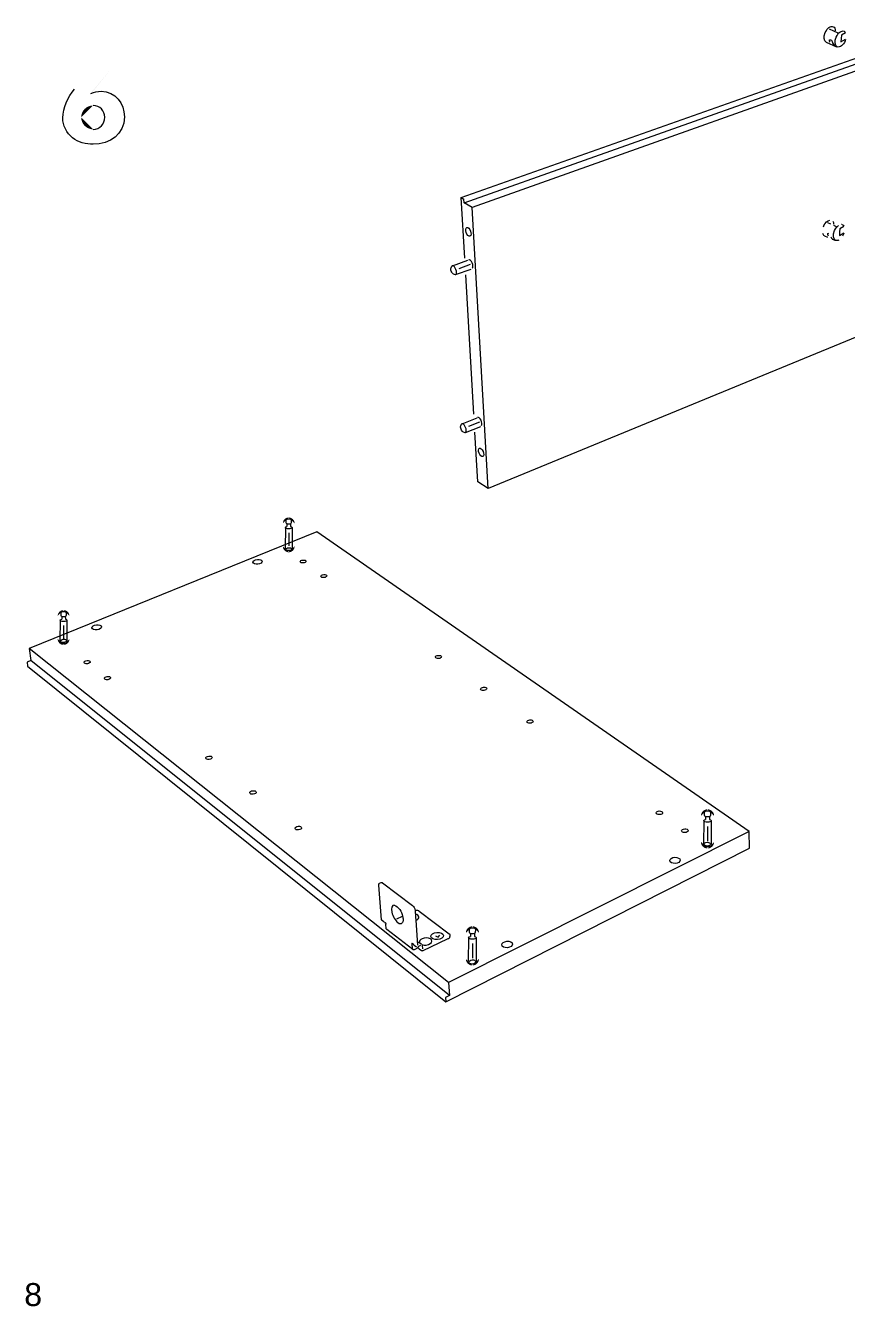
# Model space of a CAD drawing. Header units: metres. Extents: x -11.5 to 7.4, y -3.8 to 5.9.
# Drawn here: x 4.6535 to 4.9675, y 0.7039 to 1.1943 of the extents above; entities that cross this region are included whole.
import ezdxf

# ---------------------------------------------------------------- set-up
doc = ezdxf.new("R2010")
doc.units = ezdxf.units.M
doc.header["$MEASUREMENT"] = 0
for name, color, linetype, lineweight in [('PDF6_Geometry_Num_Penna__1_Num_Penna__255', 255, 'Continuous', 18), ('PDF6_Geometry_Num_Penna__7_Num_Penna__7', 7, 'Continuous', 18), ('PDF6_Text_Num_Penna__7_Num_Penna__7', 7, 'Continuous', 18)]:
    doc.layers.add(name, color=color, linetype=linetype, lineweight=lineweight)
doc.styles.add('GENERATED_STYLE_1', font='')
doc.styles.get('GENERATED_STYLE_1').set_extended_font_data('Arial')

msp = doc.modelspace()

# ---------------------------------------------------------------- hatches: boundary and pattern name
at = {"layer": 'PDF6_Geometry_Num_Penna__1_Num_Penna__255', "linetype": 'Continuous', "lineweight": 18}
for points in [[(4.754117000398155, 1.005978670529806, 0.4144304490684691), (4.751873747968784, 1.003735418100434)], [(4.756360252827525, 1.003735418100434, 0.4144304490698595), (4.754117000398155, 1.005978670529806)], [(4.751873747968782, 0.9948914015401709, 0.4144304490694183), (4.754117000398152, 0.9926481491107992)], [(4.754117000398152, 0.9926481491107975, 0.414430449069002), (4.756360252827525, 0.99489140154017)], [(4.66796799896899, 0.9705049380411399, 0.4144304490687687), (4.66572474653962, 0.9682616856117683)], [(4.670211251398362, 0.9682616856117683, 0.414430449069385), (4.66796799896899, 0.9705049380411399)], [(4.66572474653962, 0.9594188975577636, 0.4144304490696888), (4.66796799896899, 0.9571756451283919)], [(4.66796799896899, 0.957175645128391, 0.4144304490688353), (4.670211251398364, 0.9594188975577627)], [(4.914366182417737, 0.894221578977425, 0.4143776000871991), (4.91184037354874, 0.8916933130959093)], [(4.916893219792993, 0.8916933130959093, 0.4144592743741676), (4.914366182417737, 0.8942215789774242)], [(4.911840373548742, 0.8817362698647742, 0.4142961133046192), (4.914366182417737, 0.8792092324895187)], [(4.914366182417737, 0.8792092324895213, 0.4143777463174945), (4.916893219792993, 0.881736269864775)], [(4.824411145746824, 0.849421886922995, 0.4143968871598099), (4.821885336877827, 0.8468960780539971)], [(4.826938183122078, 0.8468960780539962, 0.4144784423765156), (4.824411145746824, 0.8494218869229924)], [(4.821885336877827, 0.8369378063166035, 0.414478442376095), (4.824411145746824, 0.8344107689413471)], [(4.824411145746824, 0.8344107689413462, 0.4145600388912632), (4.826938183122079, 0.8369378063166009)]]:
    msp.add_hatch(color=255, dxfattribs=at).paths.add_polyline_path(points)
at = {"layer": 'PDF6_Geometry_Num_Penna__7_Num_Penna__7', "linetype": 'Continuous', "lineweight": 18}
for points in [[(4.6862748306923, 1.177811069515879), (4.678386592001722, 1.168415453645216), (4.678461530883537, 1.168340514763402)], [(4.679272345014633, 1.163733616291253, 0.4128473667144626), (4.674701073224005, 1.15920165670092)], [(4.674701073224005, 1.15920165670092, 0.4127297108401913), (4.679272345014637, 1.154593529722515)]]:
    msp.add_hatch(color=7, dxfattribs=at).paths.add_polyline_path(points)

# ---------------------------------------------------------------- linework, layer by layer
at = {"layer": 'PDF6_Geometry_Num_Penna__7_Num_Penna__7', "color": 7, "linetype": 'Continuous', "lineweight": 18, "flags": 128}
for points in [[(4.820111250988861, 1.128442316982085), (5.004400703443622, 1.193564205278106), (5.005468275382899, 1.193077716799447)], [(4.821222189199093, 1.126485552212368), (5.00545144484715, 1.191796630472313)], [(4.960913793177811, 1.193091230368298), (4.964268843771796, 1.19151997086273)], [(5.008646298224926, 1.190336550783205), (4.824313848051093, 1.124718345958452), (4.821221697796586, 1.126484937959238), (4.821145530408515, 1.127860864969588)], [(4.959713419711912, 1.187951651582144), (4.963768718873661, 1.186247713400579)], [(4.967143302717165, 1.19148716974561), (4.965640839562115, 1.190649328476808), (4.96542339395423, 1.188137033176664), (4.967185071929977, 1.189113695652759)], [(4.821462116471521, 1.10523079686939), (4.820110759586356, 1.128442194131458)], [(4.820111250988861, 1.128442316982085), (4.821145653259139, 1.127861233521464)], [(4.830421489769526, 1.017108937238515), (4.82431335664859, 1.12471871451033)], [(4.960288114939983, 1.118956774453246), (4.961401141610853, 1.118437116305587)], [(4.959087741474081, 1.113818424173351), (4.960220424245097, 1.113341763744766)], [(4.962530998817474, 1.117907630107855), (4.963644025488346, 1.117386743453937)], [(4.964903367254692, 1.115228012255202), (4.964797715716399, 1.11400319151474), (4.966559393692146, 1.114979853990835)], [(4.966517624479334, 1.117353328083687), (4.965015161324283, 1.116515486814885), (4.96490828127973, 1.115291894580682)], [(4.962010849267315, 1.112589917914112), (4.96314353203833, 1.112113257485527)], [(4.816762834328678, 1.102364077513454), (4.822615438147695, 1.104473422760568)], [(4.817077700482921, 1.099231632253646), (4.817753378925502, 1.098960132370354)], [(4.817991340587918, 1.09895030432028), (4.82394836743897, 1.101096504755172)], [(4.81930682509031, 1.101356948082129), (4.82371839106724, 1.102944178169066)], [(4.824935840770145, 1.045545663023632), (4.821835090971824, 1.098835807536919)], [(5.007407963915611, 1.089927908651173), (4.830421981172032, 1.017109428641019)], [(4.820453144280808, 1.041854124565244), (4.826171840917567, 1.044108433550948)], [(4.82176678602381, 1.038517133013273), (4.827587448680086, 1.040811982705531)], [(4.82299529228305, 1.040933973377074), (4.827304892240463, 1.042630540521084)], [(4.820856217184463, 1.038769713900172), (4.821531895627045, 1.038521555635805)], [(4.830421244068274, 1.017108568686637), (4.82644088378834, 1.019679832287225), (4.825335228155023, 1.03869833768651)], [(4.930369073502467, 0.8793412969123864), (4.930241308851507, 0.8857049593352482), (4.764864710257735, 1.000508869261169), (4.65481266254255, 0.9557900129185954)], [(4.752833088506623, 1.00210469889192), (4.752694267299328, 0.994148892357086)], [(4.753010361959833, 1.004838862422483), (4.753030018059981, 1.004004706672459)], [(4.753424491419821, 1.003570675411071), (4.753445376026228, 1.002542415672088)], [(4.75478260508941, 1.003585663187432), (4.754797347164521, 1.002534061829524)], [(4.755184818038684, 1.004004706672459), (4.75522290173272, 1.004838862422483)], [(4.755380027683278, 1.00210469889192), (4.755400912289685, 0.9941292362569385)], [(4.754116754696902, 1.0001341748521), (4.754116754696902, 0.995156267489663)], [(4.666684087077462, 0.966631580656383), (4.666545265870166, 0.9586757741215486)], [(4.666861360530667, 0.9693663584400749), (4.666881016630816, 0.9685322026900529)], [(4.667275489990656, 0.9680975571755335), (4.667296374597065, 0.967070525942809)], [(4.668633603660245, 0.9681125449518957), (4.668648345735358, 0.967060943593987)], [(4.669035816609522, 0.9685322026900529), (4.669073900303559, 0.9693663584400749)], [(4.669231026254113, 0.966631580656383), (4.669251910860522, 0.9586561180214002)], [(4.667967753267741, 0.9646604423634342), (4.667967753267741, 0.9596837635072548)], [(4.654812293990673, 0.9557897672173441), (4.655409348032665, 0.9512025248453435)], [(4.930241431702131, 0.8857047136339959), (4.815269216418693, 0.8278703244677823), (4.65481278539318, 0.9557897672173441)], [(4.653991774660129, 0.9506214413847225), (4.654188335661608, 0.9490931795982283)], [(4.655409839435171, 0.9512026476959692), (4.653992143212006, 0.950621564235349)], [(4.654188458512232, 0.9490929338969778), (4.814234568447162, 0.8205125547799454), (4.9303701791581, 0.8793408055098837)], [(4.815611109710641, 0.8229142845167594), (4.655410207987048, 0.9512022791440913)], [(4.913121214174625, 0.892938035637771), (4.91314209878103, 0.8919994568557126)], [(4.915569627149287, 0.8919994568557126), (4.915612624868361, 0.892938035637771)], [(4.912920967654367, 0.8898570647902231), (4.912764947359443, 0.8809000256541095)], [(4.913586818046875, 0.891509160007649), (4.913610159665803, 0.8903531356177057)], [(4.915116431190253, 0.8915258676927751), (4.915132401771624, 0.8903415876588685)], [(4.915789529769693, 0.8898570647902231), (4.915812871388617, 0.8808766840351847)], [(4.91436667382024, 0.8876388738885428), (4.91436667382024, 0.882034428333891)], [(4.789675131266829, 0.8519185801936446), (4.788625986921442, 0.8652048753873194)], [(4.788626478323945, 0.8652053667898238), (4.788626478323945, 0.8653822716911543), (4.788633849361499, 0.865538291986077), (4.788668247536759, 0.8656807987121482), (4.788718616293387, 0.865788907262961), (4.788783727125127, 0.8658810452324044), (4.788874636588309, 0.8659400135328479)], [(4.804068187749454, 0.8551999204120735), (4.80392936654216, 0.8552908298752584), (4.803761061184643, 0.8553657687570722), (4.803570642714462, 0.8554296510825514), (4.803369167687945, 0.8554738773078849), (4.803144351042505, 0.8554910763955137), (4.802929362447138, 0.8554972189268097), (4.802697174764143, 0.8554824768516998), (4.802472358118701, 0.8554505356889583), (4.802655405551329, 0.8529677245390364), (4.802745086508253, 0.8517760734675743)], [(4.804068679151957, 0.8551997975614487), (4.815491330350367, 0.846574455115328)], [(4.789825009030457, 0.8516018712800131), (4.789750070148646, 0.8516854097056425), (4.789700929898276, 0.8517935182564544), (4.789675131266829, 0.8519188258948978)], [(4.79070019688954, 0.8509378636468945), (4.789825500432963, 0.8516024855331432)], [(4.790732260902907, 0.8509105908079393), (4.790824398872351, 0.8508774211389403), (4.790923907879346, 0.8508626790638285), (4.791030787923901, 0.850870050101384), (4.791108183818235, 0.8507693125881266), (4.791184351206308, 0.8506636610498335), (4.791239633987971, 0.850528525361316), (4.79127403216323, 0.8504032177228735), (4.791298602288416, 0.8502852811219865)], [(4.7914895121611, 0.8483893274121019), (4.791441600416992, 0.8484298681186573), (4.791299093690919, 0.8502861410763689)], [(4.795495425371229, 0.8522773040213423), (4.797701822612822, 0.8533018782415489)], [(4.802745332209504, 0.8517764420194514), (4.803444352271013, 0.842144952947014)], [(4.801554418241798, 0.8405959294047394), (4.791631773185919, 0.8482126682120237), (4.791549463266552, 0.8482974351439116), (4.79148926645985, 0.8483895731133542)], [(4.805344482902179, 0.8400391703680521), (4.815174989988611, 0.8446927520780516), (4.815343295346125, 0.8447836615412356), (4.815482116553421, 0.844884399054493), (4.815608652698122, 0.8450011071491197), (4.815708161705121, 0.8451190437500067), (4.81577695805564, 0.8452431228821915), (4.815808899218377, 0.8453659735081143), (4.815817498762192, 0.8454912811465576)], [(4.810259122192262, 0.8457826828312482), (4.811277553881173, 0.8452728527336646), (4.811929890704832, 0.8460001284391332)], [(4.815491698902244, 0.846574455115328), (4.815608406996871, 0.8464724890958104), (4.815691945422497, 0.8463557810011837), (4.815750913722944, 0.8462403014128155), (4.815776712354387, 0.8461149937743722)], [(4.815776589503761, 0.8461156080275023), (4.815818358716575, 0.8454915268478089)], [(4.822965930983454, 0.8450592154951817), (4.82280991068853, 0.8361009478528096)], [(4.823166054653086, 0.8481394492389738), (4.823186939259493, 0.8472008704569145)], [(4.823631781375964, 0.846711187861982), (4.823655122994888, 0.8455539349657784)], [(4.825161394519341, 0.8467280183977328), (4.825177365100714, 0.8455437383638262)], [(4.825614467627751, 0.8472008704569145), (4.825657465346822, 0.8481394492389738)], [(4.82583449309878, 0.8450592154951817), (4.825857834717704, 0.836077606233883)], [(4.80148955311131, 0.8428610492455242), (4.801414614229495, 0.8429028184583389), (4.801348274891497, 0.8429187890397101), (4.801289306591054, 0.8429028184583389), (4.801248765884498, 0.8428524497017111), (4.801229109784352, 0.8427689112760817), (4.801222967253054, 0.8426694022690846), (4.80136424547287, 0.8408057582738175)], [(4.801363262667861, 0.8408058811244441), (4.801389061299304, 0.8408218517058135), (4.801455400637302, 0.8406953155611125), (4.801554909644299, 0.8405958065541146)], [(4.80208021892075, 0.8422109237331368), (4.802040906720457, 0.8422440934021349), (4.801997909001383, 0.8422944621587645), (4.801930341157124, 0.8423853716219476), (4.801855402275311, 0.8424861091352058), (4.801787834431053, 0.8425782471046492), (4.801715352561759, 0.8426691565678324), (4.801639185173686, 0.8427539234997203), (4.801489307410058, 0.8428608035442737)], [(4.801554663943051, 0.8405962979566182), (4.801664001000121, 0.8405311871248768), (4.80179790818238, 0.840495560443359), (4.80193795789593, 0.840495560443359), (4.802096435203374, 0.8405225875810629), (4.802254912510817, 0.8405778703627282)], [(4.802080710323256, 0.8422110465837616), (4.802972605867465, 0.8415292256098841)], [(4.802255281062694, 0.8405777475121043), (4.803304425408083, 0.8410802065721326)], [(4.803780103031663, 0.8411463002088793), (4.803662166430774, 0.8411548997526941), (4.803536858792334, 0.8411463002088793), (4.80341277966015, 0.8411205015774348), (4.803304671109334, 0.8410799608708803)], [(4.803403934415082, 0.8432182988657129), (4.803562411722526, 0.8432772671661555), (4.803711060979891, 0.8433116653414148), (4.803860938743519, 0.8433030657975991), (4.803987474888222, 0.8432686676223407), (4.804101725970332, 0.8432023282843417)], [(4.804543742522407, 0.8420191539060689), (4.803497055189533, 0.841520380364817)], [(4.803978629643154, 0.8408056354231919), (4.80388772017997, 0.8408940878738571), (4.803820152335714, 0.8410120244747441), (4.803779611629157, 0.8411459316570005)], [(4.803978629643154, 0.8408056354231919), (4.80486069713729, 0.8401213574367956)], [(4.804102217372833, 0.8432020825830904), (4.804985513373229, 0.8425264041405081)], [(4.805343991499674, 0.8400390475174264), (4.805211312823678, 0.8400206199235383), (4.80507740564142, 0.8400279909610937), (4.804960697546791, 0.8400636176426115), (4.804859960033532, 0.8401213574367956)], [(4.805195219391681, 0.842112766083023), (4.805286128854865, 0.8408375765859315)], [(4.824411514298701, 0.8428409017428748), (4.824411514298701, 0.8372352276819646)], [(4.815269216418693, 0.8278703244677823), (4.815610741158764, 0.8229145302180116), (4.814124248585083, 0.8221639128936156)], [(4.814124617136962, 0.8221645271467457), (4.814235182700294, 0.8205121862280684)]]:
    msp.add_lwpolyline(points, dxfattribs=at)
for points in [[(4.966161357664152, 1.113827269418418, 0.024126232611914), (4.966404601903484, 1.114316214909594, 0.03054263929147081), (4.966644160624034, 1.114958723683176)], [(4.816714554032693, 1.09952327963959, -0.0883253100024604), (4.816298090410811, 1.100268982938949, -0.07934960198005075), (4.816136541837716, 1.101107684162129, -0.1050330218109124), (4.816237279350975, 1.101566899801834), (4.816582489609821, 1.102206951562898)], [(4.817753747477381, 1.098959886669101, 0.4089898673301656), (4.818180284850591, 1.099120083885308, 0.1180856087981202), (4.818311612169703, 1.099743919363749, 0.07899984879814237), (4.818097852080593, 1.100915914335063, 0.07762020171051245), (4.817517382873104, 1.101959161850409, 0.1146773850707702), (4.817012466800557, 1.102355969372145)], [(4.820489139514205, 1.039047110613508, -0.08792963096395806), (4.820055476804692, 1.039771929306459, -0.07894171383024773), (4.819872920774564, 1.040596011305158, -0.1041520620739718), (4.819957687706456, 1.041051541426084), (4.820280784852637, 1.041692821693406)], [(4.822060153318517, 1.03931136230987, 0.07894591318224987), (4.821814452066668, 1.040462472674778, 0.07802175176454779), (4.821210764090878, 1.04147746454616, 0.1152567756528482), (4.820699705487035, 1.041853387461487)], [(4.788874390887058, 0.865940259234101), (4.789508668668704, 0.8662210957649625), (4.789599578131886, 0.8662456658901467), (4.789701544151404, 0.8662456658901467), (4.789801053158401, 0.8662210957649625), (4.789916532746769, 0.8661719555145924), (4.790033240841399, 0.8660884170889638), (4.801490290215066, 0.8574458755552152, -0.1844715390974645), (4.802472358118701, 0.8555063098731281), (4.802472358118701, 0.8554510270914628)], [(4.794445789623335, 0.8575122148932142, -0.2682525972493197), (4.797701699762198, 0.8533018782415489), (4.797775410137753, 0.8529677245390364), (4.797834378438194, 0.8526409418740775), (4.797867548107195, 0.8523350438155273), (4.797884747194823, 0.8520451163383473), (4.797876147651008, 0.851762559898722), (4.797851577525824, 0.8515107161155786), (4.79780857980675, 0.8512785284325819), (4.797743714676264, 0.8510698052191366), (4.797650348200561, 0.8508781582426961), (4.79755206769982, 0.8507196809352537)]]:
    msp.add_lwpolyline(points, format="xyb", dxfattribs=at)
for points in [[(4.790732629454784, 0.8509108365091915), (4.790725258417229, 0.8509194360530055), (4.790716658873414, 0.8509280355968203)], [(4.790974399486602, 0.850919190351755), (4.791008797661862, 0.8508946202265699)]]:
    msp.add_lwpolyline(points, close=True, dxfattribs=at)
at = {"layer": 'PDF6_Geometry_Num_Penna__7_Num_Penna__7', "color": 7, "linetype": 'Continuous', "lineweight": 18}
for centre, radius, start, end in [((4.962550532776472, 1.188585784849031), 0.001547520171009786, 188.3570151138678, 204.3852430723593), ((4.961895852411891, 1.190730950799368), 0.005618008977545941, 336.0532416098121, 343.0509235198436), ((4.964724112396423, 1.114949517625413), 0.006482747767899255, 156.5305341450111, 159.6439951695568), ((4.961937883629099, 1.114455770724065), 0.001560968359455295, 188.4265068978897, 204.3157512882757), ((4.965564989686237, 1.117047253713179), 0.001101569096225496, 66.23539257098032, 89.53088356662427), ((4.821654008333093, 1.038800988855304), 0.0003050277656004852, 246.4765214187931, 335.7216395505539), ((4.753069134171792, 0.9938366596162718), 0.000357182899965558, 166.5236747367548, 179.6538710294378), ((4.66690953331759, 0.9583643118764842), 0.0003465834679658997, 166.3181908189878, 179.648805697537), ((4.913151154261119, 0.8805515364587029), 0.0003659367742683273, 165.8795477808763, 180.0636597671449), ((4.823195994741573, 0.8357530729101637), 0.0003659367762596233, 165.8795478012005, 180.0636597092256)]:
    msp.add_arc(centre, radius, start, end, dxfattribs=at)
for centre, major_axis, ratio in [((4.822857497905051, 1.115349409946221), (-0.000613899013776731, 0.001634509649581339), 0.5077443591327093), ((4.827708356969838, 1.030925405289077), (-0.0006473211383575261, 0.001560408357952348), 0.4925074886447078), ((4.754099228191249, 0.9938281987338167), (0.00110357079385448, 0.0001065576510088651), 0.5073047273572368), ((4.742212268897736, 0.9889886807692996), (0.001783574111169806, 0.0001778200523816498), 0.5085718339848873), ((4.759612079461144, 0.989113465943845), (0.001109358780197134, 9.639239628922437e-05), 0.5133483181955414), ((4.767545732381857, 0.9835112274264608), (0.00112107627673197, 0.0001046031504197131), 0.5114489981573216), ((4.68065275856933, 0.9639049105644366), (0.001844716635033272, 0.0002358978873597817), 0.5169562324005887), ((4.667899296682871, 0.9587102131109493), (0.001166075711974024, 0.0001534328125286644), 0.5103492105983466), ((4.8114000760125, 0.9525544138017255), (0.001154853523988031, 8.612119341433466e-05), 0.5351942446671852), ((4.677017571584685, 0.9505788289525992), (0.001168964275163553, 0.0001598080446260086), 0.5226388956398208), ((4.684776004223425, 0.9444710840074455), (0.001175090431417836, 0.0001636375632908527), 0.528807394971334), ((4.828696369785666, 0.9403459489966606), (0.00116536646385601, 8.438707830704661e-05), 0.5433611703571911), ((4.846447733993555, 0.927814584620358), (0.001177118819977174, 8.090894039392006e-05), 0.5556560018606537), ((4.723585844711128, 0.9139383075803211), (0.001210201541815614, 0.000156770965298203), 0.5482051238470304), ((4.740456637737365, 0.900657978362716), (0.001220844692180201, 0.0001447333417419205), 0.5615372355615216), ((4.89594748385222, 0.8928723295649776), (0.001219941346938924, 6.3167864279845e-05), 0.5788451566950006), ((4.757800382494636, 0.8870171776932594), (0.001234495469806696, 0.0001481531930214164), 0.5728545570134109), ((4.905671295529494, 0.8860069307580227), (0.001226579573994968, 5.261546176971166e-05), 0.5848868345161609), ((4.91427887487125, 0.8808568760348185), (0.001235631449672425, 4.833844577711856e-05), 0.5877444671745962), ((4.90193014055016, 0.8746655671697576), (0.001987006868337637, 9.586227632885082e-05), 0.5904936451519727), ((4.81092035205598, 0.8456849851705082), (0.002391513167927961, 0.0002183934047448322), 0.5749028243731822), ((4.837693632983187, 0.8424561751778059), (0.00206211758924102, 0.0001819544902248449), 0.6015885866234127), ((4.824328574746669, 0.8357525049455434), (0.001293611741526313, 0.0001329261102946955), 0.6098180900092963)]:
    msp.add_ellipse(centre, major_axis=major_axis, ratio=ratio, dxfattribs=at)
for centre, major_axis, ratio, start_param, end_param in [((4.823571743913023, 1.102950137792972), (-0.0006181795751585284, 0.001627935106794265), 0.5025323645286998, 3.280709495896822, 6.354451090305834), ((4.827035685825454, 1.042657641899197), (-0.0006380347764176618, 0.001573046881022888), 0.4930024926414067, 3.370733758992276, 6.316176190879901), ((4.795652333796458, 0.8539782278591179), (-0.001560290098889361, 0.003466465258151863), 0.4410452899614819, 6.0729043441683, 8.74796822609054), ((4.801489317316284, 0.8527719508946143), (0.002438461467578534, 0.0002559949030404019), 0.5591921607493974, 5.19787885278258, 7.336137259472389), ((4.794972633836965, 0.8559311103622438), (-0.0022675626521389, 0.005443002426251509), 0.3588590048844152, 2.60105420342054, 3.320647198552147), ((4.809353966157728, 0.8431628656980603), (-0.005215244143874642, 0.0003598439987148043), 0.4041140218746818, 5.676768416990393, 6.469290524751331), ((4.80652953288882, 0.8436108085045033), (0.002390821888390349, 0.0002302353274656888), 0.5770128102900682, 4.018603290295141, 8.41143166485433)]:
    msp.add_ellipse(centre, major_axis=major_axis, ratio=ratio, start_param=start_param, end_param=end_param, dxfattribs=at)
for points in [[(4.959404204686459, 1.191664197497566), (4.960129023379411, 1.193312852897465), (4.961482837277092, 1.194314085498744), (4.962428787096711, 1.193898850383122)], [(4.962428787096707, 1.193898850383122), (4.962927560637958, 1.19367771925646), (4.963212574090099, 1.193101549820877), (4.96326171434047, 1.192363217559074)], [(4.963611347221851, 1.189954362485957), (4.964336165914801, 1.191603017885856), (4.965688751306224, 1.192601793474618), (4.966634701125841, 1.192190243877771)], [(4.966634701125839, 1.192190243877771), (4.966870574327613, 1.192085820845737), (4.967058535785279, 1.191902773413111), (4.967196128486314, 1.191660757680041)], [(4.959801012208192, 1.187924624444441), (4.958857519401098, 1.188341088066324), (4.958676928980987, 1.190014313591409), (4.959404204686455, 1.191664197497564)], [(4.961019444716108, 1.188360867017098), (4.960879395002555, 1.189296988786638), (4.961747948927838, 1.188997233259385), (4.962057532505167, 1.188174134065695)], [(4.962057532505163, 1.188174134065693), (4.962207410268789, 1.18777118401266), (4.962143527943308, 1.187203614120892), (4.962989968755924, 1.186594275016311)], [(4.964006926237326, 1.186214789432832), (4.963063433430232, 1.186631253054713), (4.962885300022641, 1.188304478579799), (4.96361134722185, 1.189954362485959)], [(4.967030280141314, 1.188450670824648), (4.966306689954623, 1.186800786918489), (4.964951647550681, 1.185799554317208), (4.964006926237326, 1.186214789432833)], [(4.667661732358562, 1.158942441880221), (4.667661732358562, 1.162958428841675), (4.669726851380345, 1.166865078746058), (4.672121210079608, 1.169998998213377)], [(4.678461530883537, 1.168340514763402), (4.679714607267963, 1.168892114073801), (4.680892744770574, 1.169186955576016), (4.682331325600138, 1.169186955576016)], [(4.68233132560014, 1.169186955576017), (4.687785893391164, 1.169186955576017), (4.691250281042223, 1.164506346728315), (4.691250281042223, 1.159420330815063)], [(4.683731822735675, 1.15920165670092), (4.683731822735675, 1.161706580963509), (4.681814124465003, 1.163733616291259), (4.679272345014631, 1.163733616291259)], [(4.671385334830317, 1.151313418010345), (4.669172795057428, 1.153153720386685), (4.667661732358559, 1.156066508727341), (4.667661732358559, 1.15894244188022)], [(4.679272345014633, 1.154593529722513), (4.681814124464999, 1.154593529722513), (4.683731822735671, 1.156656191731777), (4.683731822735671, 1.159201656700922)], [(4.691250281042219, 1.159420330815065), (4.691250281042219, 1.152602121076285), (4.685648292500085, 1.148916602298568), (4.679307971696147, 1.148916602298568)], [(4.679307971696153, 1.148916602298568), (4.676618771494674, 1.148916602298568), (4.673521707215132, 1.149616850866334), (4.671385334830319, 1.151313418010345)], [(4.958777666494248, 1.11753133864065), (4.959347693398538, 1.118827412744148), (4.96030838529326, 1.119722993807134), (4.961151140587098, 1.119844615926799)], [(4.962264658660473, 1.119387980150239), (4.962479647255837, 1.119099281179317), (4.962604954894282, 1.118696331126285), (4.962636896057026, 1.118228270241515)], [(4.959175333970364, 1.113790168529389), (4.958820295661441, 1.113947417330571), (4.958573365903334, 1.114282799539344), (4.958441915733591, 1.114727518805188)], [(4.960393766478276, 1.114227025355174), (4.960324970127758, 1.114682801177353), (4.960496961004052, 1.11484619250983), (4.960725463168277, 1.114797052259461)], [(4.961605933604268, 1.113409208738398), (4.961707899623784, 1.113119281261218), (4.961897089587712, 1.112796184115036), (4.962363921966217, 1.112460801906264)], [(4.963381247999495, 1.112080087816527), (4.962437755192401, 1.112496551438408), (4.962259621784806, 1.114171005469752), (4.96298566898402, 1.115819660869653)], [(4.962985668984022, 1.115819660869652), (4.963371419949423, 1.116699271351267), (4.963936532828672, 1.117393377387735), (4.964522530314325, 1.117787727896953)], [(4.966008900037384, 1.118055419410841), (4.966244773239158, 1.117950996378807), (4.96643273469682, 1.117769177452441), (4.966570327397855, 1.11752716171937)], [(4.964623267827584, 1.112201709936191), (4.964188376611814, 1.111973207771972), (4.963753485396044, 1.111917924990307), (4.963381247999495, 1.112080087816526)], [(4.816762342926175, 1.102364323214706), (4.816842006607862, 1.102364323214706), (4.816495515162696, 1.102205845907264), (4.816582981012326, 1.102205845907264)], [(4.817012958203058, 1.102355723670891), (4.817097018917773, 1.102355723670891), (4.816674052718875, 1.102364323214705), (4.816762342926172, 1.102364323214705)], [(4.816714185480812, 1.099523156788964), (4.816806323450251, 1.099400306163039), (4.816927945569914, 1.099305711181079), (4.817067995283468, 1.099238143336822)], [(4.82045338998206, 1.041853510312113), (4.820532253960272, 1.041853510312113), (4.820193362918101, 1.041692575992154), (4.820280170599508, 1.041692575992154)], [(4.820700319740167, 1.041853510312113), (4.820781661328089, 1.041853510312113), (4.820366443324884, 1.041853510312116), (4.820453389982058, 1.041853510312116)], [(4.820489139514205, 1.039046864912256), (4.820583734496163, 1.03892892831137), (4.820706585122087, 1.038839247354447), (4.820846634835641, 1.038776593535227)], [(4.821947990697049, 1.03869231800584), (4.822033986135196, 1.038893793032355), (4.822073298335489, 1.039098953577649), (4.822059784766644, 1.039311485160496)], [(4.752833088506623, 1.00210469889192), (4.752833088506623, 1.002291431843323), (4.753078789758474, 1.002456051682062), (4.753444884623729, 1.002546961145248)], [(4.754106435244324, 1.001585532146766), (4.75340250115778, 1.001585532146766), (4.752833702759759, 1.001817719829761), (4.752833702759759, 1.002105190294424)], [(4.754116017593148, 1.005357292063882), (4.753505449982301, 1.005357292063882), (4.753010361959831, 1.005126332887146), (4.753010361959831, 1.004838862422484)], [(4.753030018059981, 1.004004706672459), (4.753030018059981, 1.003718464714058), (4.753511592513602, 1.00348750553732), (4.754106189543071, 1.00348750553732)], [(4.754106189543071, 1.00348750553732), (4.754702015078802, 1.00348750553732), (4.755184818038682, 1.003718464714058), (4.755184818038682, 1.004004706672462)], [(4.755369339678822, 1.002031479918871), (4.755284572746934, 1.001779636135726), (4.754750172524169, 1.001585532146766), (4.754106435244328, 1.001585532146766)], [(4.75522290173272, 1.004838862422483), (4.75522290173272, 1.005126332887146), (4.754729042216509, 1.005357292063883), (4.754116017593152, 1.005357292063883)], [(4.754797347164521, 1.002534061829524), (4.755165899042295, 1.002441923860082), (4.755379659131403, 1.002290817590196), (4.755379659131403, 1.00210408463879)], [(4.755379659131401, 1.00210408463879), (4.755404229256586, 1.00210408463879), (4.755369831081325, 1.002031602769494), (4.755369831081328, 1.002031602769494)], [(4.754095255837367, 0.9931545393908578), (4.753334810462896, 0.9931508538720788), (4.752713186295724, 0.9934592089431495), (4.752711957789467, 0.9938388173772523)], [(4.755472411353974, 0.9938547879586244), (4.755474868366493, 0.9934714940057399), (4.754858158224353, 0.9931582249096342), (4.754095255837367, 0.9931545393908552)], [(4.666684087077462, 0.966631580656383), (4.666684087077462, 0.9668170851015283), (4.666929788329307, 0.9669829334465261), (4.667295883194562, 0.9670726144034507)], [(4.667957433815163, 0.966113028164358), (4.667253499728618, 0.966113028164358), (4.666684701330588, 0.9663439873410944), (4.666684701330588, 0.9666314578057555)], [(4.667967016163983, 0.9698835595752158), (4.667356448553139, 0.9698835595752158), (4.666861360530666, 0.9696526003984776), (4.666861360530666, 0.9693663584400731)], [(4.666881016630816, 0.9685322026900529), (4.666881016630816, 0.9682459607316494), (4.667362591084437, 0.9680137730486527), (4.667957188113908, 0.9680137730486527)], [(4.667957188113911, 0.9680137730486527), (4.668553013649641, 0.9680137730486527), (4.669035816609519, 0.9682459607316503), (4.669035816609519, 0.9685322026900538)], [(4.669220338249662, 0.9665589759364623), (4.669135571317776, 0.9663071321533181), (4.668601171095005, 0.9661130281643571), (4.667957433815163, 0.9661130281643571)], [(4.669073900303559, 0.9693663584400749), (4.669073900303559, 0.9696526003984784), (4.668580040787345, 0.9698835595752149), (4.667967016163987, 0.9698835595752149)], [(4.668648345735358, 0.967060943593987), (4.66901689761313, 0.9669700341308038), (4.669230657702231, 0.9668176993546567), (4.669230657702231, 0.9666309664032511)], [(4.669230657702236, 0.9666309664032537), (4.669255227827424, 0.9666309664032537), (4.669220829652163, 0.966558484533957), (4.669220829652167, 0.966558484533957)], [(4.667946254408202, 0.9576821582590753), (4.667185809033734, 0.9576772442340387), (4.666564184866559, 0.9579855993051094), (4.666562956360298, 0.9583664362454742)], [(4.669323409924811, 0.9583811783205833), (4.669325866937328, 0.9579978843676988), (4.668709156795192, 0.9576858437778526), (4.667946254408204, 0.9576821582590735)], [(4.914365691015233, 0.8935215761109099), (4.913677727510059, 0.8935215761109099), (4.913121214174623, 0.8932611327839499), (4.913121214174623, 0.8929380356377692)], [(4.915612624868361, 0.892938035637771), (4.915612624868361, 0.8932611327839508), (4.915056111532923, 0.893521576110909), (4.914365691015233, 0.893521576110909)], [(4.914354265907022, 0.8892742614208409), (4.913563107876074, 0.8892742614208409), (4.912920599102492, 0.889534704747799), (4.912920599102492, 0.8898565733877213)], [(4.912920967654367, 0.8898570647902231), (4.912920967654367, 0.8900683678668129), (4.913198610068955, 0.8902538723119591), (4.913610159665801, 0.8903558383314776)], [(4.91314209878103, 0.8919994568557126), (4.91314209878103, 0.891676359709531), (4.913686327053874, 0.8914159163825719), (4.914354634458894, 0.8914159163825719)], [(4.915776876155221, 0.88977672048087), (4.915681052666997, 0.889492935534987), (4.91508031310623, 0.88927426142084), (4.914354265907022, 0.88927426142084)], [(4.914354634458899, 0.8914159163825737), (4.915025398876447, 0.8914159163825737), (4.915569627149287, 0.8916763597095301), (4.915569627149287, 0.8919994568557117)], [(4.915132401771624, 0.8903415876588685), (4.915547636887243, 0.8902396216393518), (4.915789652620317, 0.8900688592693164), (4.915789652620317, 0.8898575561927258)], [(4.915789652620317, 0.8898575561927276), (4.915816679758022, 0.8898575561927276), (4.915777367557725, 0.8897764747796195), (4.915777367557727, 0.8897764747796195)], [(4.914341735143177, 0.8797796279456831), (4.913486694786746, 0.8797759424269058), (4.912786446218979, 0.8801223811920131), (4.912785217712726, 0.8805511298764888)], [(4.915893338548596, 0.8805683289641157), (4.915895795561116, 0.880135894760862), (4.915201689524642, 0.8797833134644604), (4.91434173514317, 0.8797796279456804)], [(4.824410531493696, 0.8487229897121118), (4.823722567988519, 0.8487229897121118), (4.823166054653086, 0.8484625463851536), (4.823166054653086, 0.8481394492389729)], [(4.825657465346822, 0.8481394492389738), (4.825657465346822, 0.8484625463851536), (4.82510095201139, 0.8487229897121091), (4.824410531493699, 0.8487229897121091)], [(4.824399229236109, 0.8444757978726702), (4.823608071205157, 0.8444757978726702), (4.82296556243158, 0.8447362411996284), (4.82296556243158, 0.8450593383458083)], [(4.822965930983454, 0.8450592154951817), (4.822965930983454, 0.8452705185717715), (4.823243573398043, 0.8454560230169177), (4.823655122994888, 0.845556760530175)], [(4.823186939259493, 0.8472008704569145), (4.823186939259493, 0.8468777733107364), (4.823731167532337, 0.8466173299837738), (4.824399474937366, 0.8466173299837738)], [(4.825821839484307, 0.8449782569326976), (4.825726015996088, 0.8446944719868137), (4.825125276435317, 0.8444757978726694), (4.824399229236105, 0.8444757978726694)], [(4.824399474937362, 0.8466173299837756), (4.825070239354908, 0.8466173299837756), (4.825614467627748, 0.8468777733107364), (4.825614467627748, 0.8472008704569163)], [(4.825177365100714, 0.8455437383638262), (4.825592600216332, 0.8454417723443095), (4.825834615949406, 0.8452697814680157), (4.825834615949406, 0.8450597068976871)], [(4.825834615949406, 0.8450597068976862), (4.82586164308711, 0.8450597068976862), (4.825822330886814, 0.8449786254845737), (4.825822330886817, 0.8449786254845737)], [(4.824386575621642, 0.8349811643975116), (4.823531535265209, 0.8349774788787325), (4.822831286697443, 0.835323917643839), (4.82283005819118, 0.8357526663283164)], [(4.825938179027059, 0.8357698654159442), (4.825940636039578, 0.8353374312126922), (4.825246530003108, 0.834984849916288), (4.824386575621647, 0.8349811643975116)]]:
    msp.add_open_spline(points, degree=3, dxfattribs=at)

# ---------------------------------------------------------------- texts
at = {"layer": 'PDF6_Text_Num_Penna__7_Num_Penna__7', "color": 7, "linetype": 'Continuous', "lineweight": 18, "insert": (4.652920148650194, 0.7038735612520307), "char_height": 0.008793897343969475, "attachment_point": 7, "style": 'GENERATED_STYLE_1'}
msp.add_mtext('\\A1;{\\pql;\\fArial|b0|i0|c0|p34;8}', dxfattribs=at)

doc.saveas('drawing.dxf')
